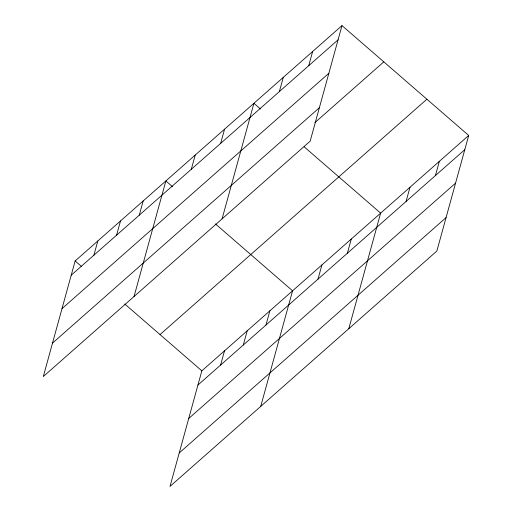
<?xml version="1.0" encoding="UTF-8"?>
<svg xmlns="http://www.w3.org/2000/svg" width="512" height="512" viewBox="0 0 512 512"><rect width="100%" height="100%" fill="white"/><g stroke="black" fill="none" stroke-linecap="round" stroke-linejoin="round"><path stroke-width="0.77" d="M341.99 25.6L75.136 260.966L43.302 376.544L310.157 141.171L341.99 25.6L468.698 135.456L436.864 251.034L170.01 486.4L201.843 370.829L468.698 135.456M93.901 255.181L97.818 240.96M116.582 235.174L120.499 220.954M139.264 215.168L143.181 200.947M134.035 296.518L165.869 180.941L172.435 186.643M191.302 169.274L195.219 155.053M220.659 143.386L224.576 129.165M222.093 218.848L253.933 103.27L260.499 108.966M279.366 91.603L283.283 77.382M220.608 365.043L224.525 350.822M308.723 65.709L312.64 51.488M243.29 345.037L247.206 330.816M265.971 325.03L269.888 310.81M260.736 406.374L292.57 290.803L215.456 223.942M318.01 279.13L321.926 264.909M347.366 253.242L351.283 239.021M348.8 328.704L380.634 213.133L304.122 146.79M406.074 201.459L409.99 187.238M435.43 175.571L439.347 161.35M71.219 275.187L338.074 39.821M62.003 308.634L328.864 73.267M52.512 343.098L319.373 107.725M314.912 122.618L383.808 61.856M160.026 334.573L426.886 99.206M197.926 385.05L464.781 149.677M188.71 418.496L455.571 183.123M179.219 452.954L446.08 217.587M75.136 260.966L81.709 266.662M124.723 303.968L201.843 370.829"/></g></svg>
